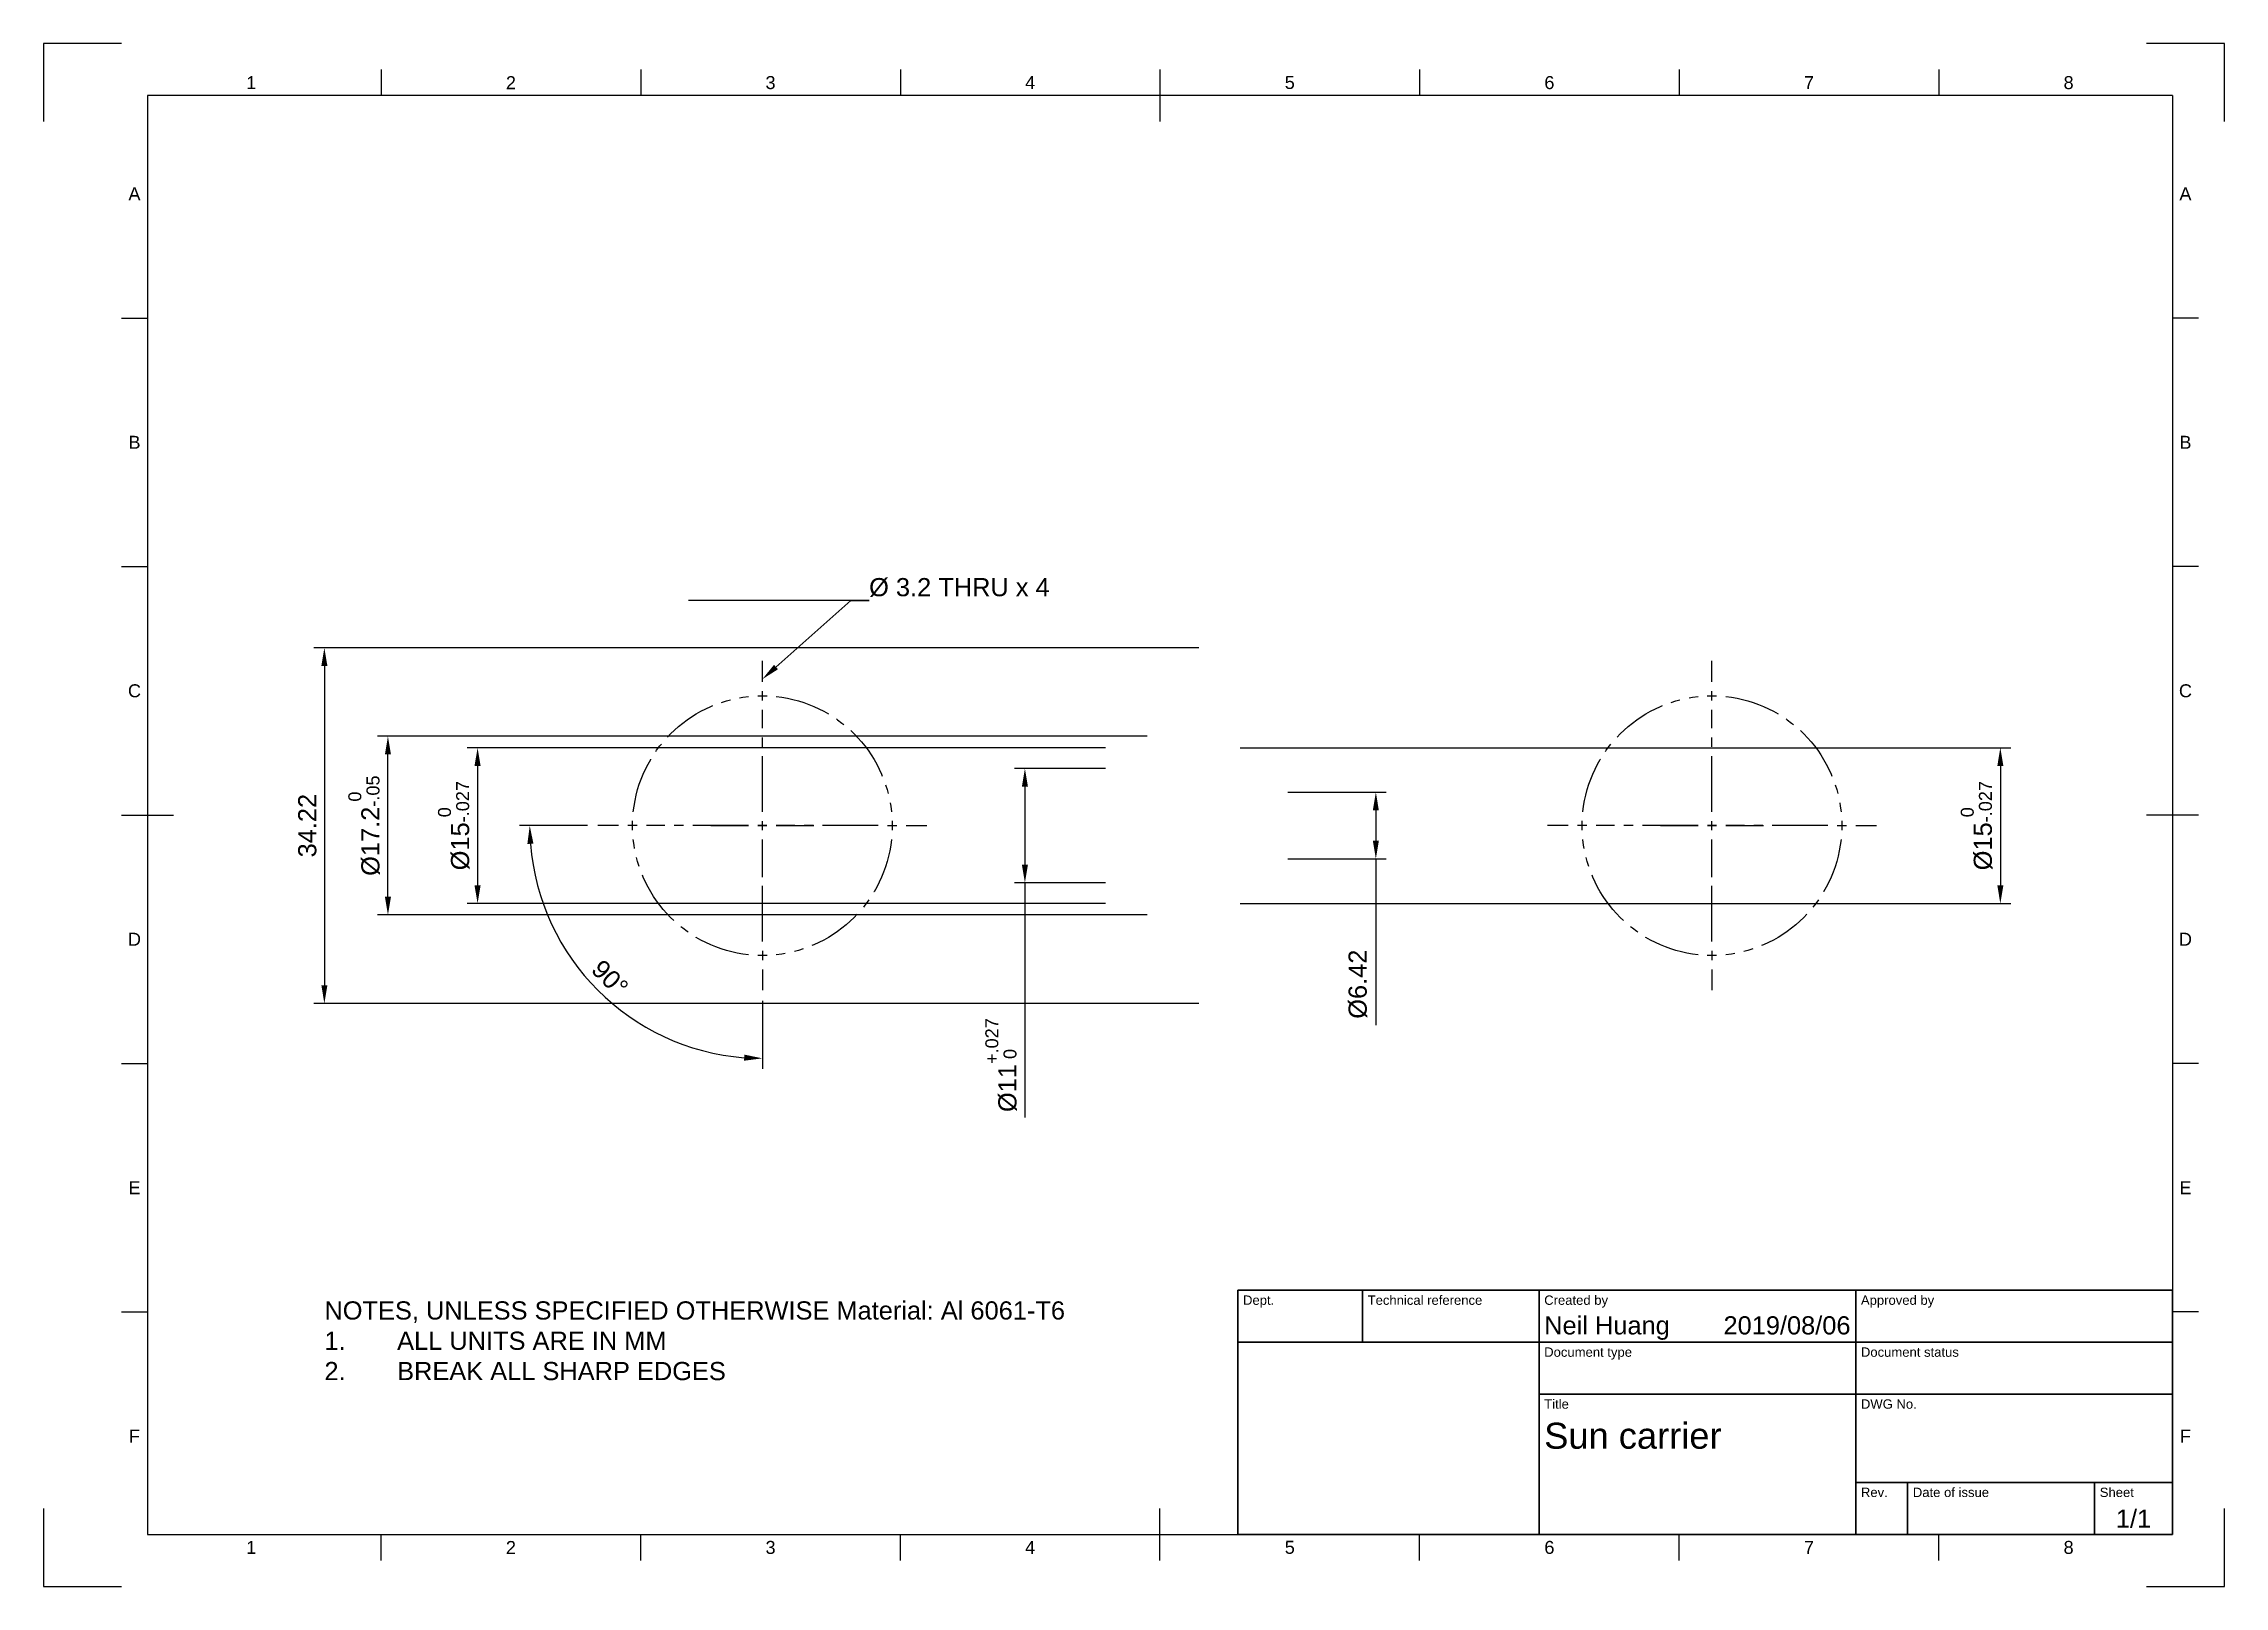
# Paper-space layout 'Sheet1' of a CAD drawing. Header units: millimetres. Extents: x 0 to 420, y 0 to 297.
import ezdxf
from ezdxf import colors
from ezdxf.entities.mleader import LeaderData, LeaderLine
from ezdxf.enums import TextEntityAlignment as Align
from ezdxf.math import Vec2, Vec3

# ---------------------------------------------------------------- set-up
doc = ezdxf.new("R2010")
doc.units = ezdxf.units.MM
doc.header["$LTSCALE"] = 0.75
doc.linetypes.add('CENTER2', pattern=[28.575, 19.05, -3.175, 3.175, -3.175])
for name, color, linetype, lineweight in [('Annotations', 7, 'Continuous', 25), ('Border', 7, 'Continuous', 25), ('Center Lines', 7, 'CENTER2', 25), ('Dimensions', 7, 'Continuous', 25), ('TitleBlock', 7, 'Continuous', 35)]:
    doc.layers.add(name, color=color, linetype=linetype, lineweight=lineweight)
doc.styles.add('FusionTitle', font='Arial Unicode.ttf')
doc.styles.get("Standard").update_dxf_attribs({"font": 'Arial.ttf'})
doc.dimstyles.new('ISO-25', dxfattribs={"dimtxt": 3.5, "dimasz": 3.5, "dimexe": 2, "dimexo": 2, "dimgap": 1.5, "dimtad": 1, "dimzin": 12, "dimdsep": 46, "dimtxsty": 'Standard', "dimcen": 0, "dimclrd": 256, "dimclre": 256, "dimclrt": 256, "dimazin": 3, "dimtp": 0.1, "dimtm": 0.1, "dimtfac": 0.714, "dimtmove": 0, "dimatfit": 3, "dimfxl": 1, "dimtzin": 12, "dimarcsym": 0})

# ---------------------------------------------------------------- blocks, each defined once
blk = doc.blocks.new('ISO_A3_SHEET')
at = {"layer": 'Border'}
for p, q in [((15, 297), (0, 297)), ((0, 297), (0, 282)), ((420, 297), (405, 297)), ((420, 282), (420, 297)), ((65, 292), (65, 287)), ((115, 292), (115, 287)), ((165, 292), (165, 287)), ((215, 292), (215, 282)), ((265, 292), (265, 287)), ((315, 292), (315, 287)), ((365, 292), (365, 287)), ((410, 287), (20, 287)), ((20, 287), (20, 10)), ((410, 287), (410, 10)), ((15, 244.16666), (20, 244.16666)), ((415, 244.16666), (410, 244.16666)), ((15, 196.33333), (20, 196.33333)), ((415, 196.33333), (410, 196.33333)), ((15, 148.5), (25, 148.5)), ((415, 148.5), (405, 148.5)), ((15, 100.66667), (20, 100.66667)), ((415, 100.66667), (410, 100.66667)), ((15, 52.83334), (20, 52.83334)), ((415, 52.83334), (410, 52.83334)), ((0, 15), (0, 0)), ((215, 5), (215, 15)), ((420, 0), (420, 15)), ((20, 10), (410, 10)), ((65, 5), (65, 10)), ((115, 5), (115, 10)), ((165, 5), (165, 10)), ((265, 5), (265, 10)), ((315, 5), (315, 10)), ((365, 5), (365, 10)), ((0, 0), (15, 0)), ((405, 0), (420, 0))]:
    blk.add_line(p, q, dxfattribs=at)
at = {"layer": 'Border', "style": 'FusionTitle'}
for s, p in [('1', (40, 289.5)), ('2', (90, 289.5)), ('3', (140, 289.5)), ('4', (190, 289.5)), ('5', (240, 289.5)), ('6', (290, 289.5)), ('7', (340, 289.5)), ('8', (390, 289.5)), ('A', (17.5, 268.08333)), ('A', (412.5, 268.08333)), ('B', (17.5, 220.25)), ('B', (412.5, 220.25)), ('C', (17.5, 172.41667)), ('C', (412.5, 172.41667)), ('D', (17.5, 124.58334)), ('D', (412.5, 124.58334)), ('E', (17.5, 76.75001)), ('E', (412.5, 76.75001)), ('F', (17.5, 28.91668)), ('F', (412.5, 28.91668)), ('1', (40, 7.5)), ('2', (90, 7.5)), ('3', (140, 7.5)), ('4', (190, 7.5)), ('5', (240, 7.5)), ('6', (290, 7.5)), ('7', (340, 7.5)), ('8', (390, 7.5))]:
    blk.add_text(s, height=2.5, dxfattribs=at).set_placement(p, align=Align.MIDDLE)
blk = doc.blocks.new('ISO_TITLEBLOCK')
at = {"layer": 'TitleBlock'}
for p, q in [((0, 47), (-180, 47)), ((-180, 47), (-180, 0)), ((-156, 37), (-156, 47)), ((-122, 0), (-122, 47)), ((-61, 0), (-61, 47)), ((0, 0), (0, 47)), ((-180, 37), (0, 37)), ((-122, 27), (0, 27)), ((-61, 10), (0, 10)), ((-51, 0), (-51, 10)), ((-15, 0), (-15, 10)), ((-180, 0), (0, 0))]:
    blk.add_line(p, q, dxfattribs=at)
at = {"layer": 'TitleBlock', "style": 'FusionTitle'}
for s, p in [('Dept.', (-179, 46)), ('Technical reference', (-155, 46)), ('Created by', (-121, 46)), ('Approved by', (-60, 46)), ('Document type', (-121, 36)), ('Document status', (-60, 36)), ('Title', (-121, 26)), ('DWG No.', (-60, 26)), ('Rev.', (-60, 9)), ('Date of issue', (-50, 9)), ('Sheet', (-14, 9))]:
    blk.add_text(s, height=1.8, dxfattribs=at).set_placement(p, align=Align.TOP_LEFT)
for tag, p, height in [('DEPT', (-179, 38.5), 3.5), ('TECHNICAL_REFERENCE', (-155, 38.5), 3.5), ('CREATED_BY', (-121, 38.5), 3.5), ('APPROVED_BY', (-60, 38.5), 3.5), ('DOCUMENT_TYPE', (-121, 28.5), 3.5), ('DOCUMENT_STATUS', (-60, 28.5), 3.5), ('TITLE_1', (-121, 16.5), 5), ('TITLE_2', (-121, 9), 5), ('TITLE_3', (-121, 1.5), 5), ('DATE_OF_ISSUE', (-50, 1.5), 3.5)]:
    blk.add_attdef(tag, p, '', height=height, dxfattribs=at)
for tag, p in [('CREATED_DATE', (-62, 38.5)), ('APPROVED_DATE', (-1, 38.5))]:
    blk.add_attdef(tag, text='', height=3.5, dxfattribs=at).set_placement(p, align=Align.RIGHT)
for tag, height, p in [('DRAWING_NUMBER', 5, (-30.5, 16.6)), ('REV', 3.5, (-56, 3.1)), ('SHEET', 3.5, (-7.5, 3.1))]:
    blk.add_attdef(tag, text='', height=height, dxfattribs=at).set_placement(p, align=Align.MIDDLE)
blk = doc.blocks.new('*D25')
at = {"layer": 'Defpoints', "color": 0, "transparency": 16777216}
for p in [(206.51, 157.45), (188.99, 135.45), (206.51, 135.45)]:
    blk.add_point(p, dxfattribs=at)
at = {"layer": 'Dimensions', "lineweight": -2, "transparency": 16777216}
for p, q in [((204.51, 157.45), (186.99, 157.45)), ((188.99, 153.95), (188.99, 138.95)), ((204.51, 135.45), (186.99, 135.45)), ((188.99, 135.45), (188.99, 90.27))]:
    blk.add_line(p, q, dxfattribs=at)
at = {"layer": 'Dimensions', "transparency": 16777216}
for points in [[(188.41, 153.95), (189.58, 153.95), (188.99, 157.45)], [(188.41, 138.95), (189.58, 138.95), (188.99, 135.45)]]:
    blk.add_solid(points, dxfattribs=at)
at = {"layer": 'Dimensions', "transparency": 16777216, "insert": (184.43, 100.35), "char_height": 3.5, "attachment_point": 5, "rotation": 90}
blk.add_mtext('Ø11{\\H0.714x;\\S+.027^  0;}', dxfattribs=at)
blk = doc.blocks.new('*D26')
at = {"layer": 'Defpoints', "color": 0, "transparency": 16777216}
for p in [(237.6, 152.88), (237.6, 140.03), (256.58, 140.03)]:
    blk.add_point(p, dxfattribs=at)
at = {"layer": 'Dimensions', "lineweight": -2, "transparency": 16777216}
for p, q in [((239.6, 152.88), (258.58, 152.88)), ((256.58, 149.38), (256.58, 143.53)), ((239.6, 140.03), (258.58, 140.03)), ((256.58, 140.03), (256.58, 108.01))]:
    blk.add_line(p, q, dxfattribs=at)
at = {"layer": 'Dimensions', "transparency": 16777216}
for points in [[(256, 149.38), (257.16, 149.38), (256.58, 152.88)], [(256, 143.53), (257.16, 143.53), (256.58, 140.03)]]:
    blk.add_solid(points, dxfattribs=at)
at = {"layer": 'Dimensions', "transparency": 16777216, "insert": (253.14, 115.93), "char_height": 3.5, "attachment_point": 5, "rotation": 90}
blk.add_mtext('%%C6.42', dxfattribs=at)
blk = doc.blocks.new('*D29')
at = {"layer": 'Defpoints', "color": 0, "transparency": 16777216}
for p in [(66.31, 163.65), (214.51, 163.65), (214.51, 129.25)]:
    blk.add_point(p, dxfattribs=at)
at = {"layer": 'Dimensions', "lineweight": -2, "transparency": 16777216}
for p, q in [((212.51, 163.65), (64.31, 163.65)), ((66.31, 132.75), (66.31, 160.15)), ((212.51, 129.25), (64.31, 129.25))]:
    blk.add_line(p, q, dxfattribs=at)
at = {"layer": 'Dimensions', "transparency": 16777216}
for points in [[(65.73, 160.15), (66.9, 160.15), (66.31, 163.65)], [(65.73, 132.75), (66.9, 132.75), (66.31, 129.25)]]:
    blk.add_solid(points, dxfattribs=at)
at = {"layer": 'Dimensions', "transparency": 16777216, "insert": (61.75, 146.45), "char_height": 3.5, "attachment_point": 5, "rotation": 90}
blk.add_mtext('Ø17.2{\\H0.714x;\\S 0^ -.05;}', dxfattribs=at)
blk = doc.blocks.new('*D30')
at = {"layer": 'Defpoints', "color": 0, "transparency": 16777216}
for p in [(206.51, 161.45), (83.58, 131.45), (206.51, 131.45)]:
    blk.add_point(p, dxfattribs=at)
at = {"layer": 'Dimensions', "lineweight": -2, "transparency": 16777216}
for p, q in [((204.51, 161.45), (81.58, 161.45)), ((83.58, 157.95), (83.58, 134.95)), ((204.51, 131.45), (81.58, 131.45))]:
    blk.add_line(p, q, dxfattribs=at)
at = {"layer": 'Dimensions', "transparency": 16777216}
for points in [[(82.99, 157.95), (84.16, 157.95), (83.58, 161.45)], [(82.99, 134.95), (84.16, 134.95), (83.58, 131.45)]]:
    blk.add_solid(points, dxfattribs=at)
at = {"layer": 'Dimensions', "transparency": 16777216, "insert": (79.02, 146.45), "char_height": 3.5, "attachment_point": 5, "rotation": 90}
blk.add_mtext('Ø15{\\H0.714x;\\S 0^ -.027;}', dxfattribs=at)
blk = doc.blocks.new('*D31')
at = {"layer": 'Defpoints', "color": 0, "transparency": 16777216}
for p in [(228.47, 161.45), (228.47, 131.45), (376.85, 131.45)]:
    blk.add_point(p, dxfattribs=at)
at = {"layer": 'Dimensions', "lineweight": -2, "transparency": 16777216}
for p, q in [((230.47, 161.45), (378.85, 161.45)), ((376.85, 157.95), (376.85, 134.95)), ((230.47, 131.45), (378.85, 131.45))]:
    blk.add_line(p, q, dxfattribs=at)
at = {"layer": 'Dimensions', "transparency": 16777216}
for points in [[(376.27, 157.95), (377.44, 157.95), (376.85, 161.45)], [(376.27, 134.95), (377.44, 134.95), (376.85, 131.45)]]:
    blk.add_solid(points, dxfattribs=at)
at = {"layer": 'Dimensions', "transparency": 16777216, "insert": (372.29, 146.45), "char_height": 3.5, "attachment_point": 5, "rotation": 90}
blk.add_mtext('Ø15{\\H0.714x;\\S 0^ -.027;}', dxfattribs=at)
blk = doc.blocks.new('*U32')
at = {"layer": 'Center Lines', "color": 0, "ltscale": 0.75, "transparency": 16777216}
for p, q in [((0, 2.68), (0, 9.92)), ((-9.92, 0), (-2.68, 0)), ((2.68, 0), (9.92, 0)), ((0, -9.92), (0, -2.68))]:
    blk.add_line(p, q, dxfattribs=at)
at = {"layer": 'Center Lines', "color": 0, "linetype": 'Continuous', "ltscale": 0.75, "transparency": 16777216}
for p, q in [((-0.89, 0), (0.89, 0)), ((0, -0.89), (0, 0.89))]:
    blk.add_line(p, q, dxfattribs=at)
blk = doc.blocks.new('*U33')
at = {"layer": 'Center Lines', "color": 0, "ltscale": 0.75, "transparency": 16777216}
for p, q in [((0, 2.68), (0, 9.92)), ((-9.92, 0), (-2.68, 0)), ((2.68, 0), (9.92, 0)), ((0, -9.92), (0, -2.68))]:
    blk.add_line(p, q, dxfattribs=at)
at = {"layer": 'Center Lines', "color": 0, "linetype": 'Continuous', "ltscale": 0.75, "transparency": 16777216}
for p, q in [((-0.89, 0), (0.89, 0)), ((0, -0.89), (0, 0.89))]:
    blk.add_line(p, q, dxfattribs=at)
blk = doc.blocks.new('*D38')
at = {"layer": 'Defpoints', "color": 0, "transparency": 16777216}
for p in [(224.48, 180.68), (54.07, 112.23), (224.48, 112.23)]:
    blk.add_point(p, dxfattribs=at)
at = {"layer": 'Dimensions', "lineweight": -2, "transparency": 16777216}
for p, q in [((222.48, 180.68), (52.07, 180.68)), ((54.07, 177.18), (54.07, 115.73)), ((222.48, 112.23), (52.07, 112.23))]:
    blk.add_line(p, q, dxfattribs=at)
at = {"layer": 'Dimensions', "transparency": 16777216}
for points in [[(53.49, 177.18), (54.66, 177.18), (54.07, 180.68)], [(53.49, 115.73), (54.66, 115.73), (54.07, 112.23)]]:
    blk.add_solid(points, dxfattribs=at)
at = {"layer": 'Dimensions', "transparency": 16777216, "insert": (50.8, 146.45), "char_height": 3.5, "attachment_point": 5, "rotation": 90}
blk.add_mtext('34.22', dxfattribs=at)
blk = doc.blocks.new('*U40')
at = {"layer": 'Center Lines', "color": 0, "ltscale": 0.75, "transparency": 16777216}
blk.add_line((0, 27.68), (0, 31.7), dxfattribs=at)
at = {"layer": 'Center Lines', "color": 0, "linetype": 'Continuous', "ltscale": 0.75, "transparency": 16777216}
blk.add_line((0, 24.11), (0, 25.89), dxfattribs=at)
at = {"layer": 'Center Lines', "color": 0, "linetype": 'Continuous', "ltscale": 0.75, "transparency": 16777216, "extrusion": (0, 0, -1)}
blk.add_arc((0, 0), 25, 87.9534, 92.0466, dxfattribs=at)
blk = doc.blocks.new('*U41')
at = {"layer": 'Center Lines', "color": 0, "ltscale": 0.75, "transparency": 16777216}
blk.add_line((-27.68, 0), (-31.7, 0), dxfattribs=at)
at = {"layer": 'Center Lines', "color": 0, "linetype": 'Continuous', "ltscale": 0.75, "transparency": 16777216}
blk.add_line((-24.11, 0), (-25.89, 0), dxfattribs=at)
at = {"layer": 'Center Lines', "color": 0, "linetype": 'Continuous', "ltscale": 0.75, "transparency": 16777216, "extrusion": (0, 0, -1)}
blk.add_arc((0, 0), 25, 357.9534, 2.0466, dxfattribs=at)
blk = doc.blocks.new('*U42')
at = {"layer": 'Center Lines', "color": 0, "linetype": 'Continuous', "ltscale": 0.75, "transparency": 16777216}
blk.add_line((0, -24.11), (0, -25.89), dxfattribs=at)
at = {"layer": 'Center Lines', "color": 0, "ltscale": 0.75, "transparency": 16777216}
blk.add_line((0, -27.68), (0, -31.7), dxfattribs=at)
at = {"layer": 'Center Lines', "color": 0, "linetype": 'Continuous', "ltscale": 0.75, "transparency": 16777216, "extrusion": (0, 0, -1)}
blk.add_arc((0, 0), 25, 267.9534, 272.0466, dxfattribs=at)
blk = doc.blocks.new('*U43')
at = {"layer": 'Center Lines', "color": 0, "linetype": 'Continuous', "ltscale": 0.75, "transparency": 16777216}
blk.add_line((24.11, 0), (25.89, 0), dxfattribs=at)
at = {"layer": 'Center Lines', "color": 0, "ltscale": 0.75, "transparency": 16777216}
blk.add_line((27.68, 0), (31.7, 0), dxfattribs=at)
at = {"layer": 'Center Lines', "color": 0, "linetype": 'Continuous', "ltscale": 0.75, "transparency": 16777216, "extrusion": (0, 0, -1)}
blk.add_arc((0, 0), 25, 177.9534, 182.0466, dxfattribs=at)
blk = doc.blocks.new('*U44')
at = {"layer": 'Center Lines', "color": 0, "ltscale": 0.75, "transparency": 16777216}
for p, q in [((0, 2.68), (0, 22.32)), ((-2.68, 0), (-22.32, 0)), ((22.32, 0), (2.68, 0)), ((0, -22.32), (0, -2.68))]:
    blk.add_line(p, q, dxfattribs=at)
at = {"layer": 'Center Lines', "color": 0, "linetype": 'Continuous', "ltscale": 0.75, "transparency": 16777216}
for p, q in [((0.89, 0), (-0.89, 0)), ((0, -0.89), (0, 0.89))]:
    blk.add_line(p, q, dxfattribs=at)
blk = doc.blocks.new('*U39')
at = {"layer": 'Center Lines', "color": 0, "ltscale": 0.75, "transparency": 16777216, "extrusion": (0, 0, -1)}
for start, end in [(6.1425, 83.8575), (96.1425, 173.8575), (276.1425, 353.8575), (186.1425, 263.8575)]:
    blk.add_arc((0, 0), 25, start, end, dxfattribs=at)
at = {"layer": 'Center Lines', "color": 0, "ltscale": 0.75, "transparency": 16777216}
for name in ['*U40', '*U44', '*U41', '*U43', '*U42']:
    blk.add_blockref(name, (0, 0), dxfattribs=at)
blk = doc.blocks.new('*U46')
at = {"layer": 'Center Lines', "color": 0, "ltscale": 0.75, "transparency": 16777216}
blk.add_line((0, 27.68), (0, 31.7), dxfattribs=at)
at = {"layer": 'Center Lines', "color": 0, "linetype": 'Continuous', "ltscale": 0.75, "transparency": 16777216}
blk.add_line((0, 24.11), (0, 25.89), dxfattribs=at)
at = {"layer": 'Center Lines', "color": 0, "linetype": 'Continuous', "ltscale": 0.75, "transparency": 16777216, "extrusion": (0, 0, -1)}
blk.add_arc((0, 0), 25, 87.9534, 92.0466, dxfattribs=at)
blk = doc.blocks.new('*U47')
at = {"layer": 'Center Lines', "color": 0, "ltscale": 0.75, "transparency": 16777216}
blk.add_line((-27.68, 0), (-31.7, 0), dxfattribs=at)
at = {"layer": 'Center Lines', "color": 0, "linetype": 'Continuous', "ltscale": 0.75, "transparency": 16777216}
blk.add_line((-24.11, 0), (-25.89, 0), dxfattribs=at)
at = {"layer": 'Center Lines', "color": 0, "linetype": 'Continuous', "ltscale": 0.75, "transparency": 16777216, "extrusion": (0, 0, -1)}
blk.add_arc((0, 0), 25, 357.9534, 2.0466, dxfattribs=at)
blk = doc.blocks.new('*U48')
at = {"layer": 'Center Lines', "color": 0, "linetype": 'Continuous', "ltscale": 0.75, "transparency": 16777216}
blk.add_line((0, -24.11), (0, -25.89), dxfattribs=at)
at = {"layer": 'Center Lines', "color": 0, "ltscale": 0.75, "transparency": 16777216}
blk.add_line((0, -27.68), (0, -31.7), dxfattribs=at)
at = {"layer": 'Center Lines', "color": 0, "linetype": 'Continuous', "ltscale": 0.75, "transparency": 16777216, "extrusion": (0, 0, -1)}
blk.add_arc((0, 0), 25, 267.9534, 272.0466, dxfattribs=at)
blk = doc.blocks.new('*U49')
at = {"layer": 'Center Lines', "color": 0, "linetype": 'Continuous', "ltscale": 0.75, "transparency": 16777216}
blk.add_line((24.11, 0), (25.89, 0), dxfattribs=at)
at = {"layer": 'Center Lines', "color": 0, "ltscale": 0.75, "transparency": 16777216}
blk.add_line((27.68, 0), (31.7, 0), dxfattribs=at)
at = {"layer": 'Center Lines', "color": 0, "linetype": 'Continuous', "ltscale": 0.75, "transparency": 16777216, "extrusion": (0, 0, -1)}
blk.add_arc((0, 0), 25, 177.9534, 182.0466, dxfattribs=at)
blk = doc.blocks.new('*U50')
at = {"layer": 'Center Lines', "color": 0, "ltscale": 0.75, "transparency": 16777216}
for p, q in [((0, 2.68), (0, 22.32)), ((-2.68, 0), (-22.32, 0)), ((22.32, 0), (2.68, 0)), ((0, -22.32), (0, -2.68))]:
    blk.add_line(p, q, dxfattribs=at)
at = {"layer": 'Center Lines', "color": 0, "linetype": 'Continuous', "ltscale": 0.75, "transparency": 16777216}
for p, q in [((0.89, 0), (-0.89, 0)), ((0, -0.89), (0, 0.89))]:
    blk.add_line(p, q, dxfattribs=at)
blk = doc.blocks.new('*U45')
at = {"layer": 'Center Lines', "color": 0, "ltscale": 0.75, "transparency": 16777216, "extrusion": (0, 0, -1)}
for start, end in [(6.1425, 83.8575), (96.1425, 173.8575), (276.1425, 353.8575), (186.1425, 263.8575)]:
    blk.add_arc((0, 0), 25, start, end, dxfattribs=at)
at = {"layer": 'Center Lines', "color": 0, "ltscale": 0.75, "transparency": 16777216}
for name in ['*U46', '*U50', '*U47', '*U49', '*U48']:
    blk.add_blockref(name, (0, 0), dxfattribs=at)
blk = doc.blocks.new('*D51')
at = {"layer": 'Defpoints', "color": 0, "transparency": 16777216}
for p in [(106.73, 146.45), (110.75, 146.45), (99.62, 124.05), (138.43, 118.78), (138.43, 114.75)]:
    blk.add_point(p, dxfattribs=at)
at = {"layer": 'Dimensions', "lineweight": -2, "transparency": 16777216}
for p, q in [((104.73, 146.45), (91.62, 146.45)), ((138.43, 112.75), (138.43, 99.65))]:
    blk.add_line(p, q, dxfattribs=at)
blk.add_arc((138.43, 146.45), 44.81, 184.4766, 265.5234, dxfattribs=at)
at = {"layer": 'Dimensions', "transparency": 16777216}
for points in [[(93.17, 142.93), (94.34, 142.98), (93.62, 146.45)], [(134.95, 102.37), (134.91, 101.2), (138.43, 101.65)]]:
    blk.add_solid(points, dxfattribs=at)
at = {"layer": 'Dimensions', "transparency": 16777216, "insert": (109.07, 117.1), "char_height": 3.5, "attachment_point": 5, "rotation": 315}
blk.add_mtext('90°', dxfattribs=at)

psp = doc.layouts.new('Sheet1')

# ---------------------------------------------------------------- block references
at = {"layer": 'Border'}
psp.add_blockref('ISO_A3_SHEET', (0, 0), dxfattribs=at)
at = {"layer": 'Center Lines', "ltscale": 0.75}
for name, p in [('*U39', (138.4268, 146.4541)), ('*U45', (321.3119, 146.4541)), ('*U33', (138.4268, 146.4541)), ('*U32', (321.3119, 146.4541))]:
    psp.add_blockref(name, p, dxfattribs=at)
at = {"layer": 'TitleBlock'}
psp.add_blockref('ISO_TITLEBLOCK', (410, 10), dxfattribs=at).add_auto_attribs({'CREATED_DATE': '2019/08/06', 'SHEET': '1/1', 'TITLE_1': 'Sun carrier', 'CREATED_BY': 'Neil Huang'})

# ---------------------------------------------------------------- texts
at = {"layer": 'Annotations', "insert": (54.0828, 54.8704), "char_height": 3.5, "attachment_point": 1}
psp.add_mtext_dynamic_manual_height_columns('NOTES, UNLESS SPECIFIED OTHERWISE Material: Al 6061-T6\\P1.^IALL UNITS ARE IN MM\\P2.^IBREAK ALL SHARP EDGES', width=146.511554, gutter_width=17.5, heights=[0], dxfattribs=at)

# ---------------------------------------------------------------- dimensions: what is measured, and where the dimension line sits
at = {"layer": 'Dimensions'}
dim = psp.add_aligned_dim(p1=(224.4838, 180.6764), p2=(224.4838, 112.2318), distance=-170.4097, dimstyle='ISO-25', override={"dimlfac": -0.5, "dimclrd": 256, "dimclre": 256}, dxfattribs=at)
dim.commit()
dim.dimension.update_dxf_attribs({"geometry": '*D38', "text_midpoint": (50.8003, 146.4541)})
for base, p1, p2, override, picture, middle, dimtype in [((66.3131, 163.6541), (214.5092, 129.2541), (214.5092, 163.6541), {"dimlfac": -0.5, "dimpost": '', "dimtol": 1, "dimtp": 0, "dimtm": 0.05}, '*D29', (66.3131, 146.4541), 160), ((188.9922, 135.4538), (206.5092, 157.4544), (206.5092, 135.4538), {"dimdec": 3, "dimlfac": -0.5, "dimtol": 1, "dimtp": 0.027, "dimtm": 0, "dimtdec": 3}, '*D25', (188.9922, 100.3548), 161), ((256.5784, 140.0292), (237.6027, 152.879), (237.6027, 140.0292), {"dimlfac": -0.5}, '*D26', (256.5784, 115.9294), 161)]:
    dim = psp.add_linear_dim(base=base, p1=p1, p2=p2, angle=270, text='%%C<>', dimstyle='ISO-25', override=override, dxfattribs=at)
    dim.commit()
    dim.dimension.update_dxf_attribs({"geometry": picture, "text_midpoint": middle, "dimtype": dimtype})
for p1, p2, distance, picture, middle in [((206.5092, 161.4544), (206.5092, 131.4538), -122.9331, '*D30', (79.0174, 146.4541)), ((228.468, 161.4544), (228.468, 131.4538), 148.3855, '*D31', (372.2948, 146.4541))]:
    dim = psp.add_aligned_dim(p1=p1, p2=p2, distance=distance, text='%%C<>', dimstyle='ISO-25', override={"dimgap": 1.5, "dimdec": 3, "dimlfac": -0.5, "dimpost": '', "dimclrd": 256, "dimclre": 256, "dimtol": 1, "dimlim": 0, "dimtp": 0, "dimtm": 0.027, "dimtdec": 3}, dxfattribs=at)
    dim.commit()
    dim.dimension.update_dxf_attribs({"geometry": picture, "text_midpoint": middle})
dim = psp.add_angular_dim_2l(base=(99.6222, 124.0503), line1=((138.4268, 118.7752), (138.4268, 114.7541)), line2=((110.7479, 146.4541), (106.7268, 146.4541)), dimstyle='ISO-25', dxfattribs=at)
dim.commit()
dim.dimension.update_dxf_attribs({"geometry": '*D51', "text_midpoint": (109.0698, 117.0971)})

# ---------------------------------------------------------------- leaders
at = {"layer": 'Annotations'}
ml = psp.add_multileader_mtext('Standard', dxfattribs=at)
ml.set_content('%%C 3.2 THRU x 4  ', color=256)
ml.set_leader_properties()
ml.build(insert=Vec2(0, 0))
ml.multileader.update_dxf_attribs({"text_left_attachment_type": 5, "text_right_attachment_type": 5, "dogleg_length": 3.5, "arrow_head_size": 3.5})
ctx = ml.context
ctx.base_point, ctx.char_height, ctx.arrow_head_size, ctx.landing_gap_size, ctx.plane_origin = Vec3(158.988, 189.784), 3.5, 3.5, 0, Vec3(319.721, 234.9698)
ctx.left_attachment, ctx.right_attachment = 5, 5
notes = []
notes.append((ctx, [(1, (1, 1, 0), (155.488, 189.784), (1, 0), 3.5, [(0, [(138.4268, 174.6541)], 0, [])])]))
ctx.mtext.insert, ctx.mtext.flow_direction = Vec3(158.988, 194.1129), 5
for ctx, leaders in notes:
    for number, flags, end, landing, length, lines in leaders:
        leader = LeaderData()
        leader.index, (leader.has_last_leader_line, leader.has_dogleg_vector, leader.attachment_direction) = number, flags
        leader.last_leader_point, leader.dogleg_vector, leader.dogleg_length = Vec3(end), Vec3(landing), length
        for number, points, colour, breaks in lines:
            line = LeaderLine()
            line.index, line.vertices, line.color, line.breaks = number, Vec3.list(points), colors.encode_raw_color(colour), breaks
            leader.lines.append(line)
        ctx.leaders.append(leader)

doc.saveas('drawing.dxf')
